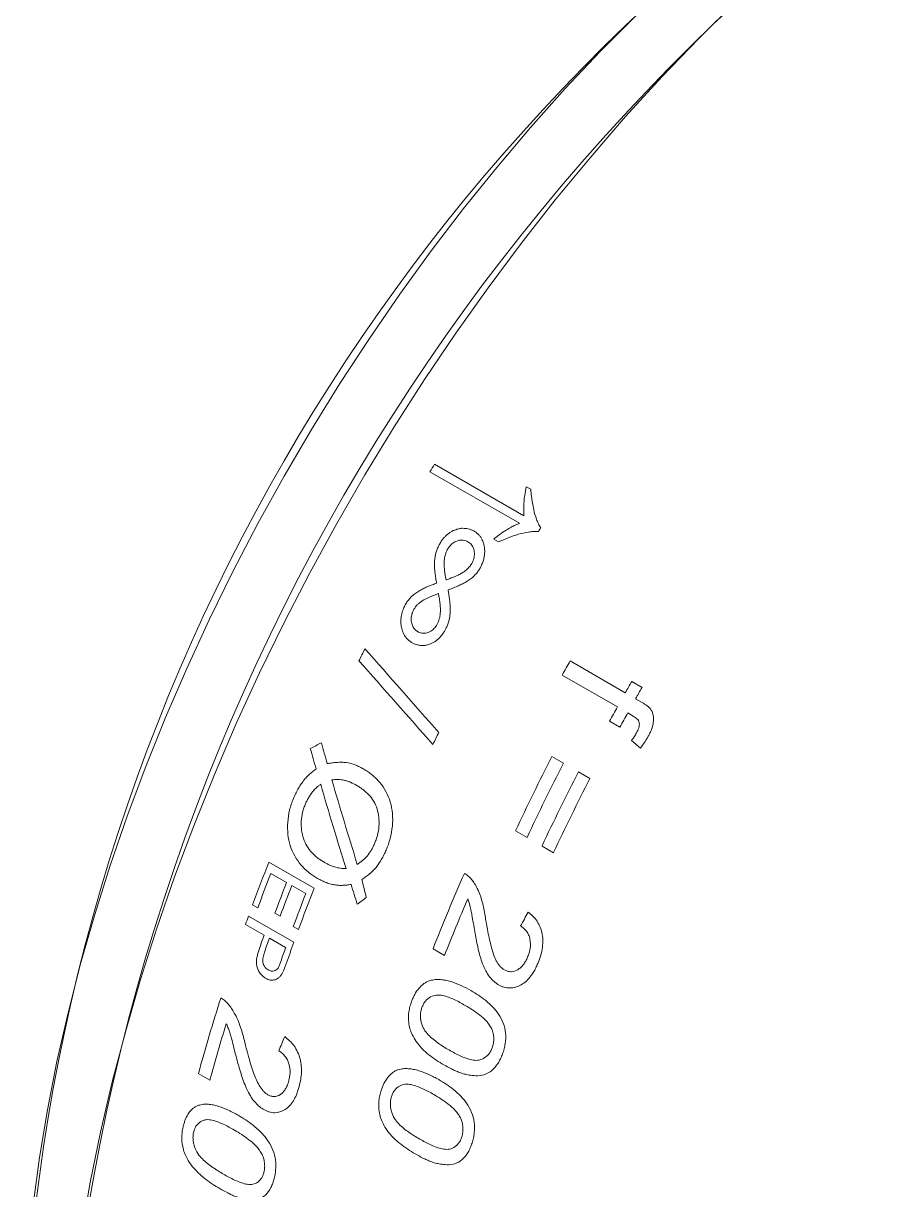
# Model space of a CAD drawing. Header units: millimetres. Extents: x 2 to 278, y 1 to 215.
# Drawn here: x 224.15 to 235.72, y 181.56 to 197.12 of the extents above; entities that cross this region are included whole.
import ezdxf

# ---------------------------------------------------------------- set-up
doc = ezdxf.new("R2010")
doc.units = ezdxf.units.MM

msp = doc.modelspace()

# ---------------------------------------------------------------- linework, layer by layer
at = {"color": 7, "linetype": 'Continuous', "lineweight": 18}
for p, q in [((230.772, 190.45), (229.578, 191.139)), ((229.639, 191.238), (230.832, 190.549)), ((230.862, 190.939), (230.923, 190.904)), ((230.491, 190.204), (230.429, 190.24)), ((231.447, 188.614), (232.184, 188.189)), ((232.079, 187.999), (231.342, 188.425)), ((232.27, 188.34), (232.408, 188.26)), ((232.322, 188.109), (232.411, 188.058)), ((232.291, 187.877), (232.217, 187.919)), ((232.113, 187.729), (231.975, 187.809)), ((232.385, 187.449), (232.269, 187.552)), ((231.205, 187.337), (231.359, 187.249)), ((231.559, 187.133), (231.712, 187.045)), ((230.874, 186.259), (230.721, 186.348)), ((231.227, 186.055), (231.074, 186.144)), ((227.43, 185.929), (228.035, 185.58)), ((227.666, 185.658), (227.457, 185.779)), ((227.923, 185.51), (227.736, 185.618)), ((227.283, 185.319), (227.213, 185.359)), ((227.581, 185.207), (227.511, 185.248)), ((227.367, 184.955), (227.119, 185.098)), ((227.159, 185.209), (227.764, 184.859)), ((227.826, 185.029), (227.756, 185.07)), ((227.654, 184.789), (227.437, 184.915)), ((229.773, 184.684), (229.62, 184.773)), ((226.643, 183.019), (226.489, 183.108))]:
    msp.add_line(p, q, dxfattribs=at)
at = {"color": 7, "linetype": 'Continuous', "lineweight": 18, "flags": 128}
for points in [[(233.664, 197.414), (233.164, 196.92), (232.672, 196.407), (232.189, 195.877), (231.714, 195.329), (231.249, 194.765), (230.795, 194.186), (230.353, 193.593), (229.923, 192.987), (229.505, 192.368), (229.101, 191.738), (228.711, 191.097), (228.336, 190.448), (227.976, 189.79), (227.633, 189.125), (227.305, 188.454), (226.995, 187.778), (226.703, 187.098), (226.428, 186.415), (226.173, 185.731), (225.936, 185.046), (225.718, 184.362), (225.52, 183.679), (225.342, 182.999), (225.184, 182.324), (225.047, 181.653), (224.93, 180.988)], [(232.332, 197.233), (231.853, 196.751), (231.383, 196.251), (230.921, 195.734), (230.469, 195.2), (230.027, 194.65), (229.596, 194.085), (229.177, 193.507), (228.771, 192.916), (228.377, 192.314), (227.998, 191.7), (227.634, 191.078), (227.284, 190.446), (226.951, 189.808), (226.634, 189.163), (226.334, 188.513), (226.052, 187.859), (225.787, 187.203), (225.541, 186.544), (225.315, 185.886), (225.107, 185.228), (224.919, 184.571), (224.751, 183.918), (224.604, 183.269), (224.477, 182.625), (224.371, 181.987), (224.286, 181.357)]]:
    msp.add_lwpolyline(points, dxfattribs=at)
at = {"color": 7, "linetype": 'Continuous', "lineweight": 18}
for centre, radius, start, end in [((252.969, 176.659), 28.333, 122.5718, 177.4282), ((250.28, 178.211), 26.15, 122.5283, 177.4717), ((257.02, 174.322), 32.185, 148.2921, 148.4979), ((258.45, 173.496), 32.184, 148.341, 148.4351), ((257.189, 174.211), 31.985, 152.911, 153.2315), ((259.566, 172.85), 32.236, 150.7235, 151.1092), ((260.316, 172.417), 32.251, 150.415, 150.7235), ((260.454, 172.338), 32.251, 150.415, 150.7235), ((260.281, 172.437), 32.211, 151.1092, 151.4952), ((260.419, 172.357), 32.211, 151.1092, 151.4952), ((258.232, 173.597), 31.813, 153.765, 154.0867), ((259.528, 172.849), 31.813, 152.9089, 154.8936), ((259.681, 172.761), 31.813, 152.9089, 154.8936), ((259.881, 172.646), 31.813, 152.9089, 154.8936), ((260.035, 172.557), 31.813, 152.9089, 154.8936), ((255.299, 175.029), 29.925, 158.6392, 159.8074), ((255.319, 175.008), 29.872, 158.8641, 159.808), ((258.174, 173.501), 30.699, 156.4248, 158.4572), ((255.552, 174.878), 29.897, 158.8644, 159.7052), ((255.622, 174.838), 29.897, 158.8644, 159.7052), ((255.913, 174.677), 29.935, 158.6393, 159.7663), ((255.794, 174.735), 29.882, 158.8642, 159.7669), ((258.234, 173.45), 30.598, 156.9352, 158.4592), ((254.837, 175.2), 29.432, 160.119, 160.347), ((254.934, 175.11), 29.272, 160.3468, 160.7442), ((255.006, 175.069), 29.274, 160.3468, 160.7381), ((255.224, 174.943), 29.275, 160.3468, 160.7342), ((255.354, 174.882), 29.339, 160.1186, 160.7137), ((253.122, 175.762), 27.627, 162.3997, 164.5801), ((253.12, 175.718), 27.466, 162.9461, 164.5838)]:
    msp.add_arc(centre, radius, start, end, dxfattribs=at)
for points, knots in [([(230.832, 190.549), (230.831, 190.588), (230.83, 190.652), (230.832, 190.743), (230.844, 190.835), (230.855, 190.9), (230.862, 190.939)], [0, 0, 0, 0, 0.302431, 0.499987, 0.701489, 1, 1, 1, 1]), ([(230.923, 190.904), (230.926, 190.873), (230.933, 190.812), (230.945, 190.722), (230.964, 190.618), (230.991, 190.525), (231.024, 190.444), (231.045, 190.407), (231.056, 190.388)], [0, 0, 0, 0, 0.168983, 0.333397, 0.50008, 0.750001, 0.874997, 1, 1, 1, 1]), ([(229.908, 190.36), (229.896, 190.355), (229.871, 190.344), (229.837, 190.322), (229.803, 190.295), (229.771, 190.264), (229.752, 190.24), (229.742, 190.228)], [0, 0, 0, 0, 0.193757, 0.387627, 0.584701, 0.787929, 1, 1, 1, 1]), ([(230.124, 190.365), (230.113, 190.369), (230.09, 190.376), (230.054, 190.382), (230.013, 190.385), (229.963, 190.38), (229.927, 190.367), (229.908, 190.36)], [0, 0, 0, 0, 0.174492, 0.340674, 0.500236, 0.74815, 1, 1, 1, 1]), ([(230.197, 190.326), (230.192, 190.329), (230.181, 190.337), (230.162, 190.348), (230.143, 190.358), (230.13, 190.363), (230.124, 190.365)], [0, 0, 0, 0, 0.2164431, 0.4999937, 0.7801413, 1, 1, 1, 1]), ([(230.429, 190.24), (230.456, 190.261), (230.51, 190.303), (230.589, 190.356), (230.658, 190.397), (230.717, 190.428), (230.754, 190.443), (230.772, 190.45)], [0, 0, 0, 0, 0.25002, 0.500018, 0.700007, 0.850015, 1, 1, 1, 1]), ([(229.742, 190.228), (229.738, 190.222), (229.729, 190.209), (229.716, 190.187), (229.703, 190.166), (229.695, 190.151), (229.692, 190.145)], [0, 0, 0, 0, 0.213683, 0.499991, 0.777753, 1, 1, 1, 1]), ([(229.937, 190.214), (229.928, 190.211), (229.909, 190.203), (229.892, 190.191), (229.883, 190.185)], [0, 0, 0, 0, 0.5000507, 1, 1, 1, 1]), ([(230.071, 190.211), (230.061, 190.215), (230.04, 190.223), (230.007, 190.228), (229.972, 190.225), (229.949, 190.218), (229.937, 190.214)], [0, 0, 0, 0, 0.260122, 0.500106, 0.745616, 1, 1, 1, 1]), ([(230.163, 189.979), (230.166, 189.991), (230.171, 190.016), (230.173, 190.053), (230.168, 190.088), (230.155, 190.131), (230.127, 190.18), (230.09, 190.201), (230.071, 190.211)], [0, 0, 0, 0, 0.127337, 0.250795, 0.374065, 0.500853, 0.749046, 1, 1, 1, 1]), ([(230.304, 190.141), (230.301, 190.156), (230.295, 190.186), (230.278, 190.228), (230.256, 190.265), (230.23, 190.298), (230.208, 190.317), (230.197, 190.326)], [0, 0, 0, 0, 0.201732, 0.398986, 0.59537, 0.79454, 1, 1, 1, 1]), ([(231.028, 190.343), (231.006, 190.343), (230.961, 190.342), (230.871, 190.331), (230.712, 190.296), (230.58, 190.241), (230.491, 190.204)], [0, 0, 0, 0, 0.125049, 0.250082, 0.500056, 1, 1, 1, 1]), ([(229.692, 190.145), (229.684, 190.128), (229.669, 190.094), (229.653, 190.04), (229.642, 189.979), (229.637, 189.906), (229.64, 189.853), (229.642, 189.826)], [0, 0, 0, 0, 0.165121, 0.330908, 0.499966, 0.735956, 1, 1, 1, 1]), ([(229.81, 190.097), (229.805, 190.087), (229.795, 190.068), (229.784, 190.037), (229.776, 190.006), (229.773, 189.985), (229.771, 189.974)], [0, 0, 0, 0, 0.2546871, 0.4999421, 0.7376953, 1, 1, 1, 1]), ([(229.883, 190.185), (229.876, 190.178), (229.861, 190.167), (229.842, 190.146), (229.825, 190.123), (229.815, 190.106), (229.81, 190.097)], [0, 0, 0, 0, 0.25694, 0.49994, 0.737622, 1, 1, 1, 1]), ([(230.261, 189.878), (230.269, 189.896), (230.284, 189.93), (230.3, 189.984), (230.308, 190.037), (230.311, 190.09), (230.306, 190.124), (230.304, 190.141)], [0, 0, 0, 0, 0.206652, 0.405974, 0.601893, 0.79854, 1, 1, 1, 1]), ([(229.771, 189.974), (229.77, 189.962), (229.767, 189.938), (229.767, 189.89), (229.77, 189.854), (229.772, 189.831)], [0, 0, 0, 0, 0.247908, 0.500015, 1, 1, 1, 1]), ([(230.136, 189.915), (230.142, 189.925), (230.153, 189.946), (230.16, 189.968), (230.163, 189.979)], [0, 0, 0, 0, 0.500126, 1, 1, 1, 1]), ([(229.642, 189.826), (229.644, 189.807), (229.648, 189.765), (229.655, 189.724), (229.658, 189.702)], [0, 0, 0, 0, 0.445869, 1, 1, 1, 1]), ([(229.772, 189.831), (229.773, 189.821), (229.776, 189.799), (229.782, 189.76), (229.787, 189.724), (229.793, 189.702), (229.794, 189.695)], [0, 0, 0, 0, 0.20387, 0.500143, 0.855779, 1, 1, 1, 1]), ([(229.794, 189.695), (229.8, 189.697), (229.822, 189.705), (229.866, 189.723), (229.904, 189.738), (229.926, 189.747)], [0, 0, 0, 0, 0.134944, 0.49997, 1, 1, 1, 1]), ([(229.926, 189.747), (229.944, 189.755), (229.978, 189.77), (230.028, 189.799), (230.074, 189.833), (230.1, 189.864), (230.113, 189.878)], [0, 0, 0, 0, 0.268278, 0.500392, 0.76157, 1, 1, 1, 1]), ([(230.001, 189.636), (230.022, 189.646), (230.06, 189.666), (230.116, 189.703), (230.168, 189.746), (230.198, 189.782), (230.213, 189.799)], [0, 0, 0, 0, 0.264826, 0.500198, 0.753853, 1, 1, 1, 1]), ([(230.213, 189.799), (230.217, 189.805), (230.226, 189.817), (230.238, 189.838), (230.251, 189.858), (230.258, 189.872), (230.261, 189.878)], [0, 0, 0, 0, 0.213721, 0.499991, 0.78113, 1, 1, 1, 1]), ([(229.49, 189.578), (229.47, 189.567), (229.431, 189.547), (229.375, 189.51), (229.324, 189.466), (229.295, 189.43), (229.28, 189.413)], [0, 0, 0, 0, 0.265555, 0.500189, 0.752324, 1, 1, 1, 1]), ([(229.612, 189.63), (229.589, 189.621), (229.548, 189.605), (229.508, 189.586), (229.49, 189.578)], [0, 0, 0, 0, 0.565884, 1, 1, 1, 1]), ([(229.874, 189.582), (229.898, 189.591), (229.94, 189.608), (229.983, 189.627), (230.001, 189.636)], [0, 0, 0, 0, 0.562925, 1, 1, 1, 1]), ([(229.516, 189.438), (229.502, 189.431), (229.476, 189.416), (229.439, 189.39), (229.401, 189.355), (229.363, 189.307), (229.346, 189.263), (229.338, 189.241)], [0, 0, 0, 0, 0.181786, 0.347977, 0.500811, 0.752796, 1, 1, 1, 1]), ([(229.646, 189.495), (229.624, 189.486), (229.591, 189.473), (229.547, 189.454), (229.526, 189.444), (229.516, 189.438)], [0, 0, 0, 0, 0.5000357, 0.7609559, 1, 1, 1, 1]), ([(229.717, 189.336), (229.716, 189.354), (229.712, 189.395), (229.705, 189.436), (229.701, 189.458)], [0, 0, 0, 0, 0.437716, 1, 1, 1, 1]), ([(229.846, 189.386), (229.844, 189.404), (229.839, 189.446), (229.833, 189.487), (229.829, 189.511)], [0, 0, 0, 0, 0.438477, 1, 1, 1, 1]), ([(229.224, 189.309), (229.219, 189.295), (229.209, 189.268), (229.199, 189.226), (229.191, 189.178), (229.189, 189.123), (229.195, 189.083), (229.198, 189.063)], [0, 0, 0, 0, 0.1737782, 0.3399108, 0.5001717, 0.745019, 1, 1, 1, 1]), ([(229.25, 189.363), (229.246, 189.356), (229.237, 189.338), (229.229, 189.32), (229.224, 189.309)], [0, 0, 0, 0, 0.40024, 1, 1, 1, 1]), ([(229.28, 189.413), (229.275, 189.405), (229.264, 189.389), (229.255, 189.371), (229.25, 189.363)], [0, 0, 0, 0, 0.499735, 1, 1, 1, 1]), ([(229.685, 189.123), (229.69, 189.134), (229.699, 189.157), (229.709, 189.192), (229.716, 189.234), (229.719, 189.282), (229.718, 189.317), (229.717, 189.336)], [0, 0, 0, 0, 0.162634, 0.328459, 0.499931, 0.73499, 1, 1, 1, 1]), ([(229.802, 189.067), (229.809, 189.084), (229.823, 189.118), (229.837, 189.172), (229.848, 189.234), (229.852, 189.306), (229.848, 189.358), (229.846, 189.386)], [0, 0, 0, 0, 0.165722, 0.331543, 0.499963, 0.735254, 1, 1, 1, 1]), ([(229.338, 189.241), (229.336, 189.232), (229.331, 189.213), (229.328, 189.185), (229.328, 189.158), (229.331, 189.14), (229.332, 189.131)], [0, 0, 0, 0, 0.256159, 0.49995, 0.739589, 1, 1, 1, 1]), ([(229.332, 189.131), (229.335, 189.121), (229.339, 189.101), (229.35, 189.075), (229.364, 189.051), (229.376, 189.037), (229.382, 189.03)], [0, 0, 0, 0, 0.259113, 0.499984, 0.739587, 1, 1, 1, 1]), ([(229.665, 189.086), (229.669, 189.092), (229.676, 189.104), (229.682, 189.116), (229.685, 189.123)], [0, 0, 0, 0, 0.499971, 1, 1, 1, 1]), ([(229.198, 189.063), (229.201, 189.051), (229.207, 189.027), (229.219, 188.994), (229.236, 188.958), (229.262, 188.92), (229.286, 188.897), (229.298, 188.885)], [0, 0, 0, 0, 0.170416, 0.336519, 0.500108, 0.743545, 1, 1, 1, 1]), ([(229.382, 189.03), (229.386, 189.027), (229.394, 189.02), (229.407, 189.01), (229.421, 189.002), (229.43, 188.997), (229.435, 188.995)], [0, 0, 0, 0, 0.2280699, 0.4999725, 0.7658936, 1, 1, 1, 1]), ([(229.435, 188.995), (229.447, 188.991), (229.47, 188.984), (229.507, 188.982), (229.544, 188.988), (229.568, 188.999), (229.58, 189.005)], [0, 0, 0, 0, 0.263962, 0.51222, 0.754188, 1, 1, 1, 1]), ([(229.58, 189.005), (229.588, 189.01), (229.604, 189.019), (229.626, 189.038), (229.647, 189.06), (229.659, 189.077), (229.665, 189.086)], [0, 0, 0, 0, 0.247494, 0.493324, 0.742542, 1, 1, 1, 1]), ([(229.584, 188.84), (229.597, 188.846), (229.623, 188.858), (229.661, 188.883), (229.697, 188.913), (229.73, 188.949), (229.749, 188.976), (229.759, 188.99)], [0, 0, 0, 0, 0.197887, 0.393124, 0.589468, 0.790614, 1, 1, 1, 1]), ([(229.759, 188.99), (229.767, 189.002), (229.782, 189.028), (229.795, 189.054), (229.802, 189.067)], [0, 0, 0, 0, 0.499998, 1, 1, 1, 1]), ([(229.298, 188.885), (229.303, 188.882), (229.314, 188.873), (229.332, 188.862), (229.351, 188.851), (229.364, 188.845), (229.369, 188.842)], [0, 0, 0, 0, 0.214429, 0.499979, 0.772333, 1, 1, 1, 1]), ([(229.369, 188.842), (229.379, 188.838), (229.397, 188.831), (229.425, 188.824), (229.454, 188.82), (229.474, 188.82), (229.485, 188.82)], [0, 0, 0, 0, 0.259273, 0.500015, 0.744228, 1, 1, 1, 1]), ([(229.485, 188.82), (229.501, 188.821), (229.534, 188.823), (229.567, 188.835), (229.584, 188.84)], [0, 0, 0, 0, 0.50473, 1, 1, 1, 1]), ([(232.411, 188.058), (232.432, 188.045), (232.463, 188.026), (232.502, 187.995), (232.518, 187.975), (232.525, 187.965)], [0, 0, 0, 0, 0.500019, 0.750056, 1, 1, 1, 1]), ([(232.334, 187.654), (232.34, 187.665), (232.351, 187.686), (232.368, 187.73), (232.379, 187.793), (232.347, 187.836), (232.316, 187.861), (232.3, 187.871), (232.291, 187.877)], [0, 0, 0, 0, 0.125846, 0.251594, 0.499707, 0.748382, 0.874149, 1, 1, 1, 1]), ([(232.525, 187.965), (232.533, 187.953), (232.547, 187.929), (232.561, 187.871), (232.563, 187.792), (232.54, 187.713), (232.514, 187.653), (232.499, 187.624), (232.491, 187.609)], [0, 0, 0, 0, 0.125168, 0.250267, 0.499724, 0.749467, 0.874709, 1, 1, 1, 1]), ([(232.269, 187.552), (232.28, 187.568), (232.304, 187.601), (232.324, 187.636), (232.334, 187.654)], [0, 0, 0, 0, 0.500006, 1, 1, 1, 1]), ([(232.491, 187.609), (232.483, 187.595), (232.467, 187.567), (232.432, 187.513), (232.404, 187.475), (232.385, 187.449)], [0, 0, 0, 0, 0.250038, 0.50007, 1, 1, 1, 1]), ([(228.209, 187.243), (228.23, 187.246), (228.272, 187.253), (228.336, 187.26), (228.399, 187.262), (228.483, 187.258), (228.564, 187.235), (228.641, 187.2), (228.678, 187.18), (228.696, 187.17)], [0, 0, 0, 0, 0.125066, 0.250125, 0.375161, 0.500163, 0.749896, 0.874937, 1, 1, 1, 1]), ([(227.893, 187.016), (227.905, 187.031), (227.93, 187.062), (227.986, 187.116), (228.03, 187.152), (228.06, 187.175)], [0, 0, 0, 0, 0.250013, 0.500018, 1, 1, 1, 1]), ([(228.696, 187.17), (228.716, 187.158), (228.754, 187.134), (228.828, 187.079), (228.945, 186.963), (229.044, 186.786), (229.084, 186.576), (229.082, 186.41), (229.057, 186.271), (229.025, 186.165), (229.004, 186.114), (228.994, 186.089)], [0, 0, 0, 0, 0.062662, 0.12532, 0.250503, 0.499486, 0.621916, 0.74959, 0.8747, 0.937344, 1, 1, 1, 1]), ([(227.757, 186.776), (227.766, 186.798), (227.785, 186.84), (227.817, 186.902), (227.852, 186.961), (227.879, 186.998), (227.893, 187.016)], [0, 0, 0, 0, 0.25003, 0.5000217, 0.7499923, 1, 1, 1, 1]), ([(228.121, 186.967), (228.111, 186.96), (228.094, 186.947), (228.061, 186.921), (228.04, 186.897), (228.025, 186.881)], [0, 0, 0, 0, 0.2985258, 0.5002328, 1, 1, 1, 1]), ([(228.432, 187.022), (228.419, 187.025), (228.393, 187.03), (228.339, 187.032), (228.298, 187.029), (228.271, 187.027)], [0, 0, 0, 0, 0.250006, 0.499998, 1, 1, 1, 1]), ([(228.602, 186.952), (228.575, 186.967), (228.534, 186.989), (228.477, 187.011), (228.447, 187.018), (228.432, 187.022)], [0, 0, 0, 0, 0.499962, 0.749966, 1, 1, 1, 1]), ([(228.838, 186.171), (228.845, 186.19), (228.86, 186.228), (228.884, 186.305), (228.902, 186.406), (228.9, 186.528), (228.877, 186.643), (228.831, 186.745), (228.765, 186.83), (228.7, 186.887), (228.645, 186.926), (228.617, 186.944), (228.602, 186.952)], [0, 0, 0, 0, 0.062585, 0.125147, 0.250087, 0.375002, 0.499902, 0.620206, 0.749748, 0.874831, 0.93741, 1, 1, 1, 1]), ([(228.066, 185.718), (228.048, 185.73), (228.01, 185.753), (227.938, 185.807), (227.823, 185.92), (227.722, 186.094), (227.679, 186.3), (227.677, 186.462), (227.698, 186.598), (227.727, 186.702), (227.747, 186.751), (227.757, 186.776)], [0, 0, 0, 0, 0.0626638, 0.1253228, 0.2505122, 0.4994491, 0.6213966, 0.7495673, 0.8747025, 0.9373482, 1, 1, 1, 1]), ([(228.025, 186.881), (228.015, 186.868), (227.993, 186.843), (227.966, 186.8), (227.94, 186.755), (227.926, 186.724), (227.919, 186.708)], [0, 0, 0, 0, 0.250017, 0.499979, 0.749961, 1, 1, 1, 1]), ([(227.919, 186.708), (227.911, 186.69), (227.897, 186.653), (227.874, 186.576), (227.858, 186.475), (227.863, 186.355), (227.889, 186.242), (227.936, 186.14), (228.001, 186.054), (228.064, 185.996), (228.119, 185.957), (228.147, 185.94), (228.161, 185.931)], [0, 0, 0, 0, 0.062585, 0.125149, 0.250055, 0.374929, 0.499871, 0.621767, 0.749766, 0.87483, 0.937409, 1, 1, 1, 1]), ([(228.609, 185.898), (228.632, 185.914), (228.679, 185.947), (228.744, 186.007), (228.788, 186.072), (228.818, 186.127), (228.831, 186.157), (228.838, 186.171)], [0, 0, 0, 0, 0.250139, 0.500106, 0.749826, 0.874898, 1, 1, 1, 1]), ([(228.994, 186.089), (228.985, 186.068), (228.966, 186.027), (228.924, 185.947), (228.862, 185.855), (228.785, 185.782), (228.721, 185.732), (228.688, 185.709), (228.671, 185.697)], [0, 0, 0, 0, 0.125097, 0.250161, 0.499962, 0.74982, 0.8749, 1, 1, 1, 1]), ([(228.161, 185.931), (228.174, 185.924), (228.201, 185.909), (228.249, 185.886), (228.309, 185.863), (228.369, 185.848), (228.421, 185.842), (228.447, 185.842), (228.46, 185.842)], [0, 0, 0, 0, 0.142893, 0.285779, 0.500063, 0.749965, 0.87498, 1, 1, 1, 1]), ([(228.305, 185.626), (228.285, 185.63), (228.243, 185.639), (228.183, 185.661), (228.124, 185.687), (228.086, 185.708), (228.066, 185.718)], [0, 0, 0, 0, 0.250011, 0.499983, 0.749972, 1, 1, 1, 1]), ([(230.037, 185.779), (230.046, 185.774), (230.064, 185.763), (230.09, 185.744), (230.114, 185.722), (230.128, 185.705), (230.135, 185.697)], [0, 0, 0, 0, 0.25003, 0.500013, 0.749983, 1, 1, 1, 1]), ([(230.135, 185.697), (230.149, 185.678), (230.176, 185.642), (230.214, 185.572), (230.243, 185.505), (230.271, 185.421), (230.292, 185.336), (230.311, 185.237), (230.32, 185.176), (230.325, 185.146)], [0, 0, 0, 0, 0.1249927, 0.2499841, 0.416601, 0.4999553, 0.6999219, 0.8499581, 1, 1, 1, 1]), ([(228.526, 185.63), (228.508, 185.628), (228.471, 185.622), (228.415, 185.619), (228.36, 185.618), (228.324, 185.623), (228.305, 185.626)], [0, 0, 0, 0, 0.2500316, 0.5000388, 0.7500296, 1, 1, 1, 1]), ([(230.176, 185.003), (230.17, 185.04), (230.157, 185.114), (230.142, 185.21), (230.127, 185.283), (230.116, 185.338), (230.101, 185.387), (230.088, 185.421), (230.082, 185.437)], [0, 0, 0, 0, 0.250016, 0.500033, 0.647448, 0.750037, 0.875, 1, 1, 1, 1]), ([(230.888, 185.263), (230.91, 185.245), (230.954, 185.21), (231.01, 185.142), (231.053, 185.061), (231.088, 184.937), (231.085, 184.799), (231.053, 184.669), (231.029, 184.607), (231.017, 184.576)], [0, 0, 0, 0, 0.125282, 0.250492, 0.375597, 0.500626, 0.749478, 0.87471, 1, 1, 1, 1]), ([(230.325, 185.146), (230.333, 185.097), (230.355, 184.975), (230.388, 184.824), (230.426, 184.695), (230.461, 184.612), (230.501, 184.552), (230.539, 184.512), (230.561, 184.498), (230.572, 184.491)], [0, 0, 0, 0, 0.200107, 0.500191, 0.625228, 0.75019, 0.875039, 0.937527, 1, 1, 1, 1]), ([(230.88, 184.66), (230.888, 184.679), (230.902, 184.717), (230.921, 184.798), (230.92, 184.883), (230.897, 184.959), (230.868, 185.007), (230.831, 185.047), (230.803, 185.066), (230.788, 185.075)], [0, 0, 0, 0, 0.125322, 0.250555, 0.499425, 0.623576, 0.749504, 0.874685, 1, 1, 1, 1]), ([(230.494, 184.292), (230.482, 184.3), (230.456, 184.316), (230.41, 184.356), (230.36, 184.414), (230.311, 184.5), (230.258, 184.625), (230.223, 184.763), (230.195, 184.9), (230.182, 184.969), (230.176, 185.003)], [0, 0, 0, 0, 0.062529, 0.125042, 0.249923, 0.36732, 0.499883, 0.749835, 0.874916, 1, 1, 1, 1]), ([(227.387, 184.379), (227.373, 184.387), (227.347, 184.404), (227.313, 184.442), (227.286, 184.488), (227.261, 184.558), (227.266, 184.638), (227.282, 184.711), (227.294, 184.746), (227.3, 184.764)], [0, 0, 0, 0, 0.1252705, 0.2504618, 0.3756267, 0.5006269, 0.7492415, 0.8745912, 1, 1, 1, 1]), ([(227.371, 184.726), (227.364, 184.705), (227.35, 184.661), (227.345, 184.594), (227.366, 184.541), (227.392, 184.509), (227.412, 184.496), (227.422, 184.49)], [0, 0, 0, 0, 0.250809, 0.500045, 0.699279, 0.849509, 1, 1, 1, 1]), ([(227.552, 184.516), (227.555, 184.522), (227.563, 184.535), (227.575, 184.564), (227.583, 184.588), (227.589, 184.603)], [0, 0, 0, 0, 0.224274, 0.499866, 1, 1, 1, 1]), ([(230.572, 184.491), (230.579, 184.487), (230.593, 184.48), (230.622, 184.47), (230.675, 184.462), (230.737, 184.482), (230.791, 184.522), (230.827, 184.561), (230.857, 184.608), (230.873, 184.642), (230.88, 184.66)], [0, 0, 0, 0, 0.062669, 0.125324, 0.250348, 0.499228, 0.624335, 0.749491, 0.874718, 1, 1, 1, 1]), ([(227.616, 184.46), (227.609, 184.448), (227.597, 184.425), (227.573, 184.396), (227.546, 184.373), (227.504, 184.354), (227.46, 184.352), (227.417, 184.363), (227.397, 184.373), (227.387, 184.379)], [0, 0, 0, 0, 0.125177, 0.250327, 0.374741, 0.500367, 0.749662, 0.874812, 1, 1, 1, 1]), ([(227.422, 184.49), (227.428, 184.487), (227.44, 184.48), (227.467, 184.473), (227.498, 184.474), (227.53, 184.488), (227.545, 184.507), (227.552, 184.516)], [0, 0, 0, 0, 0.143298, 0.286496, 0.571624, 0.785849, 1, 1, 1, 1]), ([(227.662, 184.572), (227.656, 184.557), (227.647, 184.532), (227.633, 184.494), (227.622, 184.472), (227.616, 184.46)], [0, 0, 0, 0, 0.40006, 0.640105, 1, 1, 1, 1]), ([(231.017, 184.576), (231.008, 184.556), (230.996, 184.526), (230.966, 184.47), (230.927, 184.408), (230.867, 184.34), (230.774, 184.273), (230.669, 184.242), (230.579, 184.256), (230.529, 184.273), (230.506, 184.286), (230.494, 184.292)], [0, 0, 0, 0, 0.083556, 0.125337, 0.250566, 0.37762, 0.500845, 0.749606, 0.874686, 0.937335, 1, 1, 1, 1]), ([(229.333, 184.069), (229.34, 184.085), (229.352, 184.117), (229.382, 184.178), (229.428, 184.247), (229.486, 184.3), (229.537, 184.332), (229.564, 184.342), (229.577, 184.348)], [0, 0, 0, 0, 0.125149, 0.250256, 0.500117, 0.749804, 0.874877, 1, 1, 1, 1]), ([(229.577, 184.348), (229.601, 184.353), (229.648, 184.364), (229.719, 184.362), (229.789, 184.353), (229.882, 184.329), (229.996, 184.286), (230.082, 184.238), (230.125, 184.215)], [0, 0, 0, 0, 0.124967, 0.249956, 0.36913, 0.499967, 0.749938, 1, 1, 1, 1]), ([(230.05, 184.016), (230.026, 184.03), (229.977, 184.058), (229.877, 184.107), (229.775, 184.147), (229.666, 184.16), (229.586, 184.134), (229.527, 184.088), (229.491, 184.036), (229.478, 184.005), (229.472, 183.99)], [0, 0, 0, 0, 0.125248, 0.250486, 0.500655, 0.625638, 0.750376, 0.874921, 0.937437, 1, 1, 1, 1]), ([(230.125, 184.215), (230.159, 184.194), (230.226, 184.154), (230.325, 184.082), (230.416, 184), (230.498, 183.901), (230.56, 183.786), (230.594, 183.648), (230.588, 183.529), (230.569, 183.436), (230.554, 183.391), (230.546, 183.369)], [0, 0, 0, 0, 0.125213, 0.250405, 0.383987, 0.500651, 0.631942, 0.750227, 0.874851, 0.937417, 1, 1, 1, 1]), ([(226.788, 184.116), (226.797, 184.111), (226.815, 184.1), (226.841, 184.081), (226.865, 184.059), (226.88, 184.042), (226.888, 184.034)], [0, 0, 0, 0, 0.25003, 0.500013, 0.749983, 1, 1, 1, 1]), ([(226.888, 184.034), (226.903, 184.015), (226.932, 183.979), (226.974, 183.909), (227.008, 183.842), (227.042, 183.757), (227.07, 183.672), (227.098, 183.572), (227.112, 183.511), (227.119, 183.481)], [0, 0, 0, 0, 0.124993, 0.249984, 0.416601, 0.499955, 0.699922, 0.849958, 1, 1, 1, 1]), ([(229.763, 183.224), (229.73, 183.244), (229.662, 183.285), (229.533, 183.378), (229.419, 183.489), (229.343, 183.62), (229.309, 183.705), (229.289, 183.808), (229.292, 183.91), (229.311, 184.003), (229.326, 184.047), (229.333, 184.069)], [0, 0, 0, 0, 0.125222, 0.250429, 0.500073, 0.600111, 0.67515, 0.750174, 0.874838, 0.937412, 1, 1, 1, 1]), ([(229.472, 183.99), (229.466, 183.974), (229.456, 183.942), (229.451, 183.89), (229.452, 183.838), (229.466, 183.772), (229.496, 183.694), (229.575, 183.6), (229.666, 183.528), (229.76, 183.465), (229.809, 183.436), (229.833, 183.422)], [0, 0, 0, 0, 0.062533, 0.125005, 0.187504, 0.250019, 0.374697, 0.49961, 0.749645, 0.874817, 1, 1, 1, 1]), ([(230.403, 183.704), (230.392, 183.723), (230.371, 183.761), (230.318, 183.823), (230.244, 183.89), (230.149, 183.958), (230.083, 183.997), (230.05, 184.016)], [0, 0, 0, 0, 0.124919, 0.249924, 0.499825, 0.749887, 1, 1, 1, 1]), ([(226.992, 183.338), (226.983, 183.375), (226.964, 183.449), (226.94, 183.545), (226.92, 183.618), (226.903, 183.673), (226.885, 183.723), (226.87, 183.756), (226.862, 183.773)], [0, 0, 0, 0, 0.250016, 0.500033, 0.647448, 0.750037, 0.875, 1, 1, 1, 1]), ([(230.409, 183.451), (230.412, 183.461), (230.419, 183.482), (230.429, 183.524), (230.432, 183.579), (230.424, 183.645), (230.41, 183.684), (230.403, 183.704)], [0, 0, 0, 0, 0.1251937, 0.2503258, 0.5000419, 0.7498785, 1, 1, 1, 1]), ([(227.641, 183.6), (227.664, 183.582), (227.708, 183.547), (227.768, 183.479), (227.816, 183.397), (227.861, 183.273), (227.87, 183.135), (227.852, 183.004), (227.836, 182.941), (227.827, 182.91)], [0, 0, 0, 0, 0.125282, 0.250492, 0.375597, 0.500626, 0.749478, 0.87471, 1, 1, 1, 1]), ([(227.119, 183.481), (227.132, 183.432), (227.164, 183.309), (227.21, 183.158), (227.258, 183.03), (227.299, 182.947), (227.342, 182.887), (227.382, 182.847), (227.404, 182.833), (227.415, 182.825)], [0, 0, 0, 0, 0.200107, 0.500191, 0.625228, 0.75019, 0.875039, 0.937527, 1, 1, 1, 1]), ([(227.691, 182.994), (227.696, 183.014), (227.706, 183.052), (227.716, 183.133), (227.707, 183.219), (227.678, 183.294), (227.646, 183.343), (227.607, 183.383), (227.578, 183.401), (227.564, 183.411)], [0, 0, 0, 0, 0.125322, 0.250555, 0.499425, 0.623576, 0.749504, 0.874685, 1, 1, 1, 1]), ([(230.546, 183.369), (230.538, 183.348), (230.521, 183.305), (230.477, 183.226), (230.408, 183.142), (230.303, 183.084), (230.198, 183.076), (230.109, 183.085), (230.036, 183.1), (229.975, 183.12), (229.918, 183.144), (229.848, 183.176), (229.797, 183.205), (229.763, 183.224)], [0, 0, 0, 0, 0.062586, 0.12514, 0.249851, 0.374359, 0.499262, 0.599384, 0.674492, 0.749599, 0.8122, 0.874798, 1, 1, 1, 1]), ([(229.833, 183.422), (229.857, 183.408), (229.906, 183.381), (230.006, 183.332), (230.109, 183.291), (230.217, 183.279), (230.296, 183.305), (230.354, 183.352), (230.39, 183.405), (230.402, 183.436), (230.409, 183.451)], [0, 0, 0, 0, 0.1252605, 0.2505133, 0.5006988, 0.6256661, 0.7504162, 0.8748986, 0.9374343, 1, 1, 1, 1]), ([(227.361, 182.627), (227.349, 182.635), (227.323, 182.651), (227.276, 182.69), (227.222, 182.749), (227.168, 182.835), (227.106, 182.96), (227.06, 183.097), (227.02, 183.234), (227.001, 183.303), (226.992, 183.338)], [0, 0, 0, 0, 0.062529, 0.125042, 0.249923, 0.36732, 0.499883, 0.749835, 0.874916, 1, 1, 1, 1]), ([(228.928, 182.881), (228.933, 182.897), (228.944, 182.929), (228.971, 182.989), (229.013, 183.058), (229.068, 183.111), (229.116, 183.143), (229.142, 183.154), (229.155, 183.159)], [0, 0, 0, 0, 0.125149, 0.250256, 0.500117, 0.749804, 0.874877, 1, 1, 1, 1]), ([(229.155, 183.159), (229.178, 183.164), (229.223, 183.175), (229.292, 183.173), (229.362, 183.164), (229.453, 183.141), (229.567, 183.097), (229.653, 183.05), (229.696, 183.026)], [0, 0, 0, 0, 0.124967, 0.249956, 0.36913, 0.499967, 0.749938, 1, 1, 1, 1]), ([(227.827, 182.91), (227.821, 182.891), (227.812, 182.861), (227.79, 182.805), (227.759, 182.742), (227.708, 182.674), (227.627, 182.607), (227.531, 182.576), (227.445, 182.591), (227.396, 182.608), (227.373, 182.621), (227.361, 182.627)], [0, 0, 0, 0, 0.083556, 0.125337, 0.250566, 0.37762, 0.500845, 0.749606, 0.874686, 0.937335, 1, 1, 1, 1]), ([(227.415, 182.825), (227.422, 182.822), (227.436, 182.814), (227.464, 182.804), (227.515, 182.797), (227.572, 182.816), (227.62, 182.857), (227.65, 182.896), (227.673, 182.943), (227.685, 182.977), (227.691, 182.994)], [0, 0, 0, 0, 0.062669, 0.125324, 0.250348, 0.499228, 0.624335, 0.749491, 0.874718, 1, 1, 1, 1]), ([(229.382, 182.036), (229.348, 182.056), (229.281, 182.097), (229.151, 182.19), (229.034, 182.301), (228.955, 182.431), (228.919, 182.517), (228.895, 182.619), (228.894, 182.721), (228.908, 182.814), (228.921, 182.858), (228.928, 182.881)], [0, 0, 0, 0, 0.125222, 0.250429, 0.500073, 0.600111, 0.67515, 0.750174, 0.874838, 0.937412, 1, 1, 1, 1]), ([(229.63, 182.828), (229.606, 182.841), (229.557, 182.869), (229.457, 182.918), (229.356, 182.958), (229.249, 182.972), (229.172, 182.945), (229.116, 182.899), (229.083, 182.847), (229.071, 182.816), (229.066, 182.801)], [0, 0, 0, 0, 0.125248, 0.250486, 0.500655, 0.625638, 0.750376, 0.874921, 0.937437, 1, 1, 1, 1]), ([(229.696, 183.026), (229.729, 183.006), (229.797, 182.966), (229.896, 182.893), (229.988, 182.812), (230.072, 182.712), (230.137, 182.597), (230.176, 182.459), (230.175, 182.34), (230.16, 182.247), (230.147, 182.203), (230.14, 182.18)], [0, 0, 0, 0, 0.125213, 0.250405, 0.383987, 0.500651, 0.631942, 0.750227, 0.874851, 0.937417, 1, 1, 1, 1]), ([(229.066, 182.801), (229.061, 182.785), (229.053, 182.753), (229.05, 182.701), (229.053, 182.649), (229.069, 182.583), (229.101, 182.505), (229.182, 182.411), (229.274, 182.339), (229.369, 182.276), (229.417, 182.248), (229.442, 182.234)], [0, 0, 0, 0, 0.062533, 0.125005, 0.187504, 0.250019, 0.374697, 0.49961, 0.749645, 0.874817, 1, 1, 1, 1]), ([(229.987, 182.515), (229.976, 182.534), (229.954, 182.572), (229.899, 182.634), (229.824, 182.701), (229.729, 182.769), (229.663, 182.808), (229.63, 182.828)], [0, 0, 0, 0, 0.1249192, 0.2499236, 0.4998253, 0.749887, 1, 1, 1, 1]), ([(226.289, 182.409), (226.293, 182.425), (226.302, 182.456), (226.324, 182.517), (226.36, 182.585), (226.41, 182.637), (226.454, 182.668), (226.479, 182.679), (226.491, 182.684)], [0, 0, 0, 0, 0.125149, 0.250256, 0.500117, 0.749804, 0.874877, 1, 1, 1, 1]), ([(226.491, 182.684), (226.513, 182.689), (226.556, 182.7), (226.623, 182.698), (226.69, 182.689), (226.78, 182.665), (226.892, 182.621), (226.978, 182.574), (227.021, 182.55)], [0, 0, 0, 0, 0.124967, 0.249956, 0.36913, 0.499967, 0.749938, 1, 1, 1, 1]), ([(226.97, 182.353), (226.945, 182.367), (226.896, 182.395), (226.798, 182.444), (226.697, 182.484), (226.593, 182.498), (226.521, 182.471), (226.469, 182.426), (226.44, 182.375), (226.431, 182.344), (226.427, 182.329)], [0, 0, 0, 0, 0.125248, 0.250486, 0.500655, 0.625638, 0.750376, 0.874921, 0.937437, 1, 1, 1, 1]), ([(227.021, 182.55), (227.055, 182.53), (227.122, 182.49), (227.222, 182.417), (227.316, 182.336), (227.403, 182.237), (227.473, 182.122), (227.519, 181.985), (227.525, 181.867), (227.516, 181.774), (227.507, 181.731), (227.502, 181.709)], [0, 0, 0, 0, 0.125213, 0.250405, 0.383987, 0.500651, 0.631942, 0.750227, 0.874851, 0.937417, 1, 1, 1, 1]), ([(230.003, 182.262), (230.006, 182.273), (230.012, 182.293), (230.019, 182.335), (230.021, 182.391), (230.01, 182.456), (229.995, 182.496), (229.987, 182.515)], [0, 0, 0, 0, 0.125194, 0.250326, 0.500042, 0.749879, 1, 1, 1, 1]), ([(226.779, 181.57), (226.746, 181.59), (226.678, 181.63), (226.547, 181.724), (226.428, 181.834), (226.343, 181.963), (226.303, 182.048), (226.273, 182.15), (226.266, 182.251), (226.274, 182.343), (226.284, 182.387), (226.289, 182.409)], [0, 0, 0, 0, 0.125222, 0.250429, 0.500073, 0.600111, 0.67515, 0.750174, 0.874838, 0.937412, 1, 1, 1, 1]), ([(226.427, 182.329), (226.424, 182.313), (226.417, 182.281), (226.418, 182.23), (226.424, 182.179), (226.444, 182.113), (226.48, 182.036), (226.564, 181.942), (226.657, 181.871), (226.752, 181.808), (226.8, 181.779), (226.825, 181.765)], [0, 0, 0, 0, 0.062533, 0.125005, 0.187504, 0.250019, 0.374697, 0.49961, 0.749645, 0.874817, 1, 1, 1, 1]), ([(227.333, 182.042), (227.321, 182.06), (227.298, 182.098), (227.241, 182.16), (227.165, 182.227), (227.068, 182.294), (227.003, 182.334), (226.97, 182.353)], [0, 0, 0, 0, 0.124919, 0.249924, 0.499825, 0.749887, 1, 1, 1, 1]), ([(229.442, 182.234), (229.466, 182.22), (229.515, 182.192), (229.615, 182.143), (229.716, 182.103), (229.822, 182.091), (229.899, 182.116), (229.954, 182.163), (229.986, 182.216), (229.997, 182.247), (230.003, 182.262)], [0, 0, 0, 0, 0.125261, 0.250513, 0.500699, 0.625666, 0.750416, 0.874899, 0.937434, 1, 1, 1, 1]), ([(230.14, 182.18), (230.133, 182.159), (230.118, 182.116), (230.079, 182.037), (230.014, 181.954), (229.914, 181.896), (229.812, 181.888), (229.725, 181.897), (229.653, 181.911), (229.592, 181.932), (229.536, 181.956), (229.467, 181.988), (229.416, 182.017), (229.382, 182.036)], [0, 0, 0, 0, 0.0625861, 0.1251404, 0.2498508, 0.3743595, 0.4992625, 0.5993841, 0.6744918, 0.7495993, 0.8121995, 0.8747983, 1, 1, 1, 1]), ([(227.364, 181.791), (227.366, 181.801), (227.371, 181.821), (227.375, 181.863), (227.373, 181.918), (227.359, 181.983), (227.342, 182.022), (227.333, 182.042)], [0, 0, 0, 0, 0.1251937, 0.2503258, 0.5000419, 0.7498785, 1, 1, 1, 1]), ([(227.502, 181.709), (227.496, 181.687), (227.484, 181.645), (227.451, 181.567), (227.394, 181.484), (227.301, 181.428), (227.204, 181.421), (227.119, 181.43), (227.049, 181.445), (226.989, 181.465), (226.933, 181.489), (226.864, 181.522), (226.813, 181.551), (226.779, 181.57)], [0, 0, 0, 0, 0.062586, 0.12514, 0.249851, 0.374359, 0.499262, 0.599384, 0.674492, 0.749599, 0.8122, 0.874798, 1, 1, 1, 1]), ([(226.825, 181.765), (226.849, 181.751), (226.898, 181.723), (226.997, 181.674), (227.098, 181.634), (227.2, 181.621), (227.272, 181.646), (227.323, 181.692), (227.351, 181.745), (227.36, 181.775), (227.364, 181.791)], [0, 0, 0, 0, 0.125261, 0.250513, 0.500699, 0.625666, 0.750416, 0.874899, 0.937434, 1, 1, 1, 1])]:
    msp.add_open_spline(points, degree=3, knots=knots, dxfattribs=at)
for points in [[(230.113, 189.878), (230.116, 189.882), (230.119, 189.886), (230.121, 189.89)], [(230.121, 189.89), (230.126, 189.898), (230.131, 189.907), (230.136, 189.915)], [(229.666, 189.651), (229.648, 189.644), (229.63, 189.637), (229.612, 189.63)], [(229.658, 189.702), (229.661, 189.685), (229.664, 189.668), (229.666, 189.651)], [(229.821, 189.561), (229.839, 189.568), (229.856, 189.575), (229.874, 189.582)], [(229.692, 189.513), (229.677, 189.507), (229.661, 189.501), (229.646, 189.495)], [(229.701, 189.458), (229.698, 189.477), (229.695, 189.495), (229.692, 189.513)], [(229.829, 189.511), (229.826, 189.527), (229.824, 189.544), (229.821, 189.561)], [(228.712, 188.776), (229.039, 188.405), (229.367, 188.032), (229.696, 187.66)], [(229.618, 187.499), (229.288, 187.872), (228.959, 188.245), (228.631, 188.617)], [(227.983, 187.444), (228.032, 187.47), (228.081, 187.496), (228.13, 187.521)], [(228.06, 187.175), (228.034, 187.265), (228.008, 187.355), (227.983, 187.444)], [(228.13, 187.521), (228.156, 187.428), (228.183, 187.336), (228.209, 187.243)], [(228.46, 185.842), (228.343, 186.217), (228.23, 186.593), (228.121, 186.967)], [(228.271, 187.027), (228.38, 186.651), (228.493, 186.275), (228.609, 185.898)], [(228.671, 185.697), (228.69, 185.618), (228.709, 185.538), (228.729, 185.457)], [(228.609, 185.367), (228.581, 185.455), (228.554, 185.543), (228.526, 185.63)], [(228.729, 185.457), (228.689, 185.427), (228.649, 185.397), (228.609, 185.367)], [(230.788, 185.075), (230.821, 185.138), (230.855, 185.2), (230.888, 185.263)], [(227.564, 183.411), (227.589, 183.474), (227.615, 183.537), (227.641, 183.6)]]:
    msp.add_open_spline(points, degree=3, dxfattribs=at)

doc.saveas('drawing.dxf')
